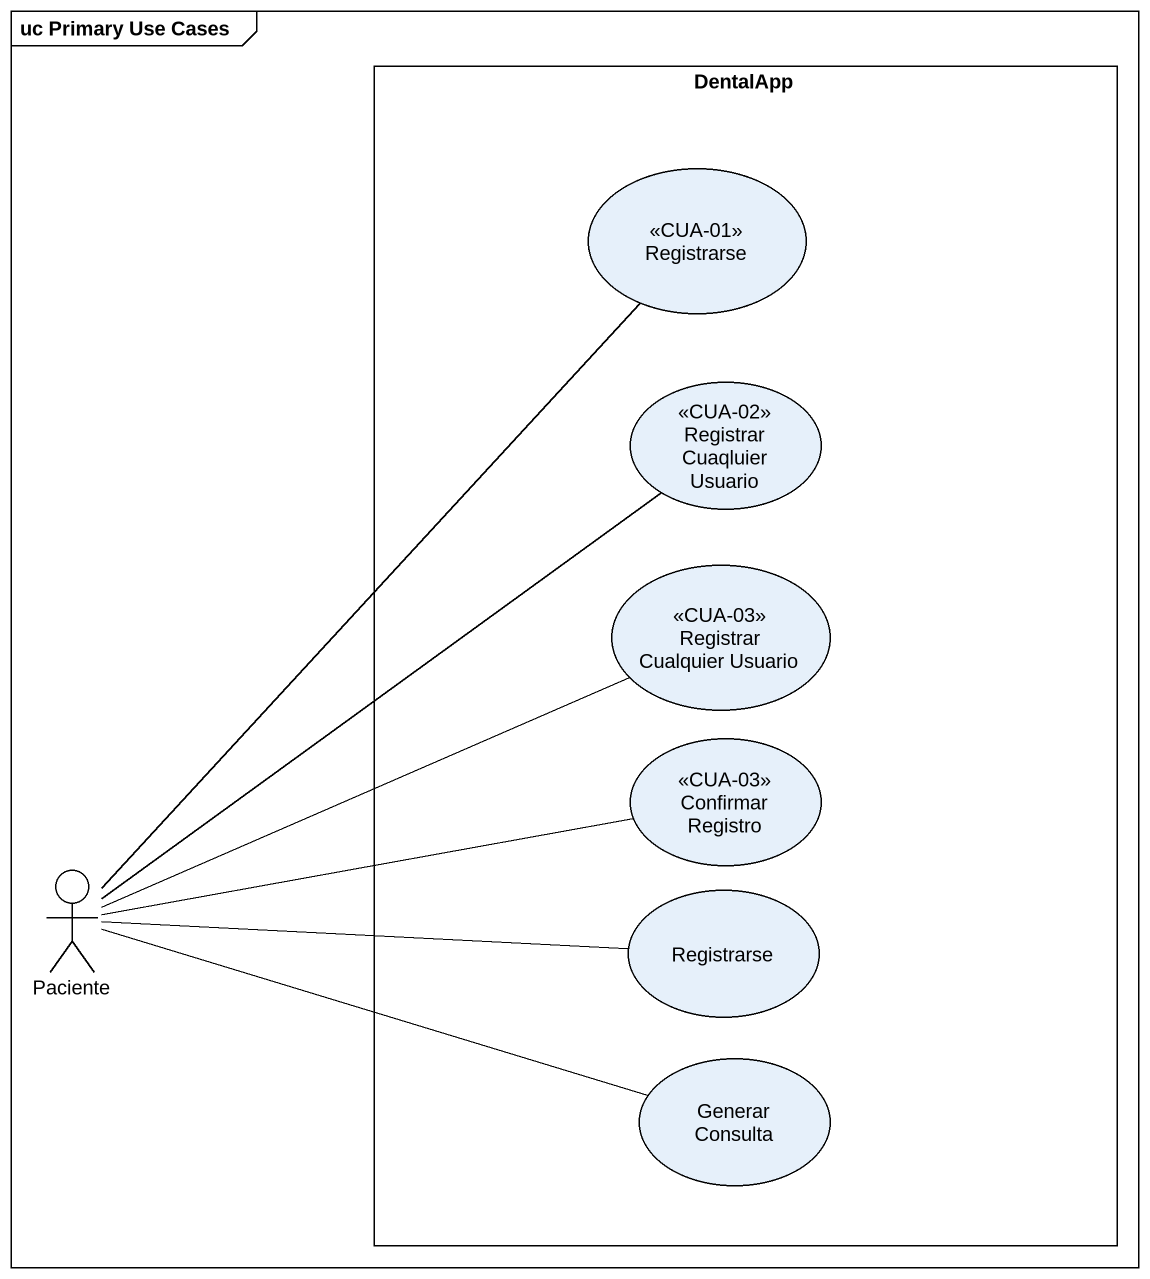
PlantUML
@startuml
mainframe uc Primary Use Cases
rectangle DentalApp {
  usecase Registrarse <<CUA-01>>
  usecase "Registrar Cuaqluier Usuario" as Registrar_Cuaqluier_Usuario <<CUA-02>>
  usecase "Registrar Cualquier Usuario" as Registrar_Cualquier_Usuario <<CUA-03>>
  usecase "Confirmar Registro" as Confirmar_Registro <<CUA-03>>
  usecase "Registrarse" as Registrarse_2
  usecase "Generar Consulta" as Generar_Consulta
}
actor Paciente
Paciente -up- Registrarse
Paciente -up- Registrar_Cuaqluier_Usuario
Paciente -right- Registrar_Cualquier_Usuario
Paciente -right- Confirmar_Registro
Paciente -right- Registrarse_2
Paciente -right- Generar_Consulta
@enduml
